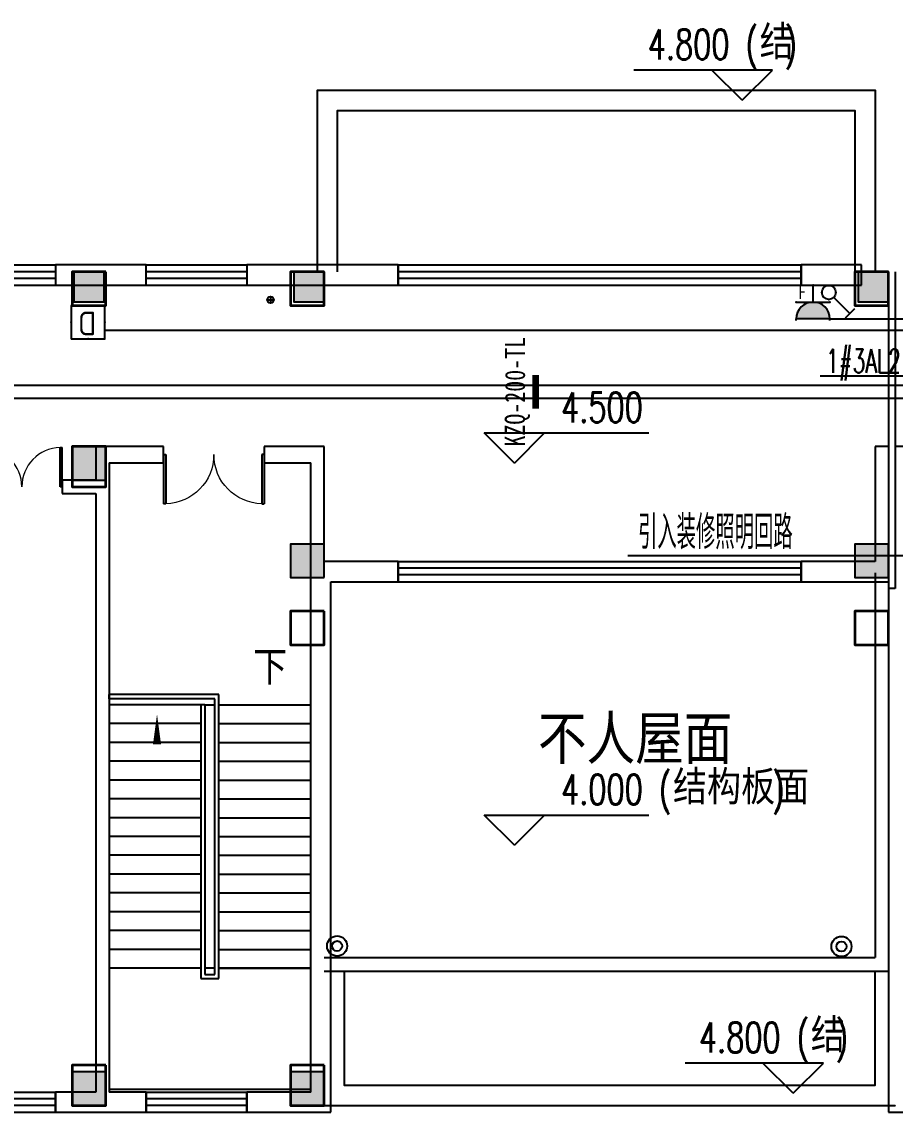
# Model space of a CAD drawing. Extents: x 0 to 302064749, y -59725395 to 1524223.
# Drawn here: x 2100608 to 2113608, y 1289830 to 1306047 of the extents above; entities that cross this region are included whole.
import ezdxf
from ezdxf.enums import TextEntityAlignment as Align

# ---------------------------------------------------------------- set-up
doc = ezdxf.new("R2010")
doc.units = 0
doc.header["$LTSCALE"] = 1000
for name, color, linetype in [('0-底图', 7, 'Continuous'), ('A-ANNO-IDEN-LEVL', 3, 'Continuous'), ('A-ANNO-TXT', 7, 'Continuous'), ('CABLETRAY', 4, 'Continuous'), ('COLU', 7, 'Continuous'), ('COLU_HATCH', 251, 'Continuous'), ('DIM-照明', 3, 'Continuous'), ('DIM_ELEV', 3, 'Continuous'), ('DIM_SYMB', 3, 'Continuous'), ('DOOR_FIRE', 4, 'Continuous'), ('EQUIP-插座', 3, 'Continuous'), ('EQUIP-消防', 3, 'Continuous'), ('EQUIP-照明', 3, 'Continuous'), ('PUB_TEXT', 7, 'Continuous'), ('STAIR', 2, 'Continuous'), ('TEXT', 7, 'Continuous'), ('WALL', 2, 'Continuous'), ('WINDOW', 4, 'Continuous'), ('WIRE-照明', 6, 'Continuous'), ('抗震支吊架', 2, 'Continuous'), ('排水', 153, 'Continuous'), ('构造做法', 140, 'Continuous'), ('看线', 30, 'Continuous')]:
    doc.layers.add(name, color=color, linetype=linetype)
doc.layers.add('砼柱', color=2, linetype='Continuous', lineweight=35)
doc.styles.add('_TCH_DIM', font='SIMPLEX', dxfattribs={"width": 0.8, "height": 5, "bigfont": 'HZTXT'})
doc.styles.add('_TEL_DIM', font='simplex.shx', dxfattribs={"width": 0.8, "height": 3.5, "bigfont": 'gbcbig.shx'})
doc.styles.add('kzcad', font='', dxfattribs={"width": 0.8})
doc.styles.get("Standard").update_dxf_attribs({"font": 'geniso.shx', "bigfont": 'hztxt.shx'})
doc.styles.get('kzcad').set_extended_font_data('SimSun')

# ---------------------------------------------------------------- blocks, each defined once
blk = doc.blocks.new('$equip$00001764')
for p, q in [((-0.5, 1.05), (-0.5, 1)), ((-0.5, 1), (0.5, 1)), ((0.5, 1.05), (0.5, 1)), ((0.5, 0.5), (-0.5, 0.5)), ((0, 0.5), (0, 0))]:
    blk.add_line(p, q)
blk.add_arc((0, 1), 0.5, 180, 0)
for p in [(-0.5, 0.5), (0.5, 0.5), (0, 0)]:
    blk.add_point(p)
for points in [[(0.433, 0.75), (-0.433, 0.75), (0.5, 1), (-0.5, 1)], [(0.25, 0.567), (-0.25, 0.567), (0.433, 0.75), (-0.433, 0.75)], [(0, 0.5), (0, 0.5), (0.25, 0.567), (-0.25, 0.567)]]:
    blk.add_solid(points)
at = {"color": 7, "style": '_TEL_DIM'}
blk.add_attdef('$TEXT$', text='', height=0.4, dxfattribs=at).set_placement((0.303, 0.211), align=Align.MIDDLE_CENTER)
at = {"color": 7, "style": '_TEL_DIM', "flags": 1}
blk.add_attdef('A', text='', height=0.00002, dxfattribs=at).set_placement((0, 0), align=Align.MIDDLE_CENTER)
blk = doc.blocks.new('$equip$00002327')
for p, q in [((0.484, 0.975), (0.766, 0.692)), ((0.147, 0.356), (0.625, 0.833))]:
    blk.add_line(p, q)
blk.add_circle((0, 0.208), 0.208)
for p in [(0, 0.417), (-0.208, 0.208), (0, 0), (0.208, 0.208)]:
    blk.add_point(p)
at = {"color": 7, "flags": 1}
blk.add_attdef('A', text='', height=0.00002, dxfattribs=at).set_placement((0, 0), align=Align.MIDDLE_CENTER)
blk = doc.blocks.new('$equip$00002755')
for p, q in [((0.5, 0.5), (-0.5, 0.5)), ((-0.5, 0.5), (-0.5, -0.5)), ((0.5, -0.5), (0.5, 0.5)), ((-0.5, -0.5), (0.5, -0.5))]:
    blk.add_line(p, q)
at = {"const_width": 0.04}
blk.add_lwpolyline([(-0.5, 0.5), (0.5, 0.5), (0.5, -0.5), (-0.5, -0.5), (-0.5, 0.5), (0.5, 0.5)], dxfattribs=at)
for p in [(0, 0.5), (-0.5, 0), (0.5, 0), (-0.027, -0.5)]:
    blk.add_point(p)
at = {"color": 7}
blk.add_attdef('$TEXT$', text='', height=0.4, dxfattribs=at).set_placement((0.026, -0.008), align=Align.MIDDLE_CENTER)
at = {"color": 7, "flags": 1}
for tag, height, p in [('A', 0.00002, (0, 0)), ('B', 0.4, (0.755, -0.254))]:
    blk.add_attdef(tag, text='', height=height, dxfattribs=at).set_placement(p, align=Align.MIDDLE_CENTER)
blk = doc.blocks.new('ng')
at = {"layer": '排水'}
for p, q in [((345991, 781358), (346091, 781358)), ((346041, 781408), (346041, 781308))]:
    blk.add_line(p, q, dxfattribs=at)
blk.add_circle((346041, 781358), 50, dxfattribs=at)
blk = doc.blocks.new('np')
at = {"layer": '排水'}
for radius in [150, 75]:
    blk.add_circle((345955, 781714), radius, dxfattribs=at)
blk = doc.blocks.new('222222')
at = {"layer": 'COLU_HATCH'}
h = blk.add_hatch(color=256, dxfattribs=at)
h.dxf.hatch_style = 1
h.paths.add_polyline_path([(1285317, 1040141), (1285317, 1040591), (1284867, 1040591), (1284867, 1040141)])
h = blk.add_hatch(color=256, dxfattribs=at)
h.dxf.hatch_style = 1
h.paths.add_polyline_path([(1288592, 1040141), (1288592, 1040591), (1288142, 1040591), (1288142, 1040141)])
h = blk.add_hatch(color=256, dxfattribs=at)
h.dxf.hatch_style = 1
h.paths.add_polyline_path([(1296992, 1040141), (1296992, 1040591), (1296542, 1040591), (1296542, 1040141)])
h = blk.add_hatch(color=256, dxfattribs=at)
h.dxf.hatch_style = 1
h.paths.add_polyline_path([(1285342, 1037491), (1285342, 1037991), (1284842, 1037991), (1284842, 1037491)])
h = blk.add_hatch(color=256, dxfattribs=at)
h.dxf.hatch_style = 1
h.paths.add_polyline_path([(1288592, 1036041), (1288592, 1036541), (1288092, 1036541), (1288092, 1036041)])
h = blk.add_hatch(color=256, dxfattribs=at)
h.dxf.hatch_style = 1
h.paths.add_polyline_path([(1296992, 1036041), (1296992, 1036541), (1296492, 1036541), (1296492, 1036041)])
h = blk.add_hatch(color=256, dxfattribs=at)
h.dxf.hatch_style = 1
h.paths.add_polyline_path([(1285342, 1028191), (1285342, 1028691), (1284842, 1028691), (1284842, 1028191)])
h = blk.add_hatch(color=256, dxfattribs=at)
h.dxf.hatch_style = 1
h.paths.add_polyline_path([(1288592, 1028191), (1288592, 1028691), (1288092, 1028691), (1288092, 1028191)])
at = {"layer": 'COLU'}
for points in [[(1285317, 1040141), (1285317, 1040591), (1284867, 1040591), (1284867, 1040141)], [(1288592, 1040141), (1288592, 1040591), (1288142, 1040591), (1288142, 1040141)], [(1296992, 1040141), (1296992, 1040591), (1296542, 1040591), (1296542, 1040141)], [(1285342, 1037491), (1285342, 1037991), (1284842, 1037991), (1284842, 1037491)], [(1288592, 1036041), (1288592, 1036541), (1288092, 1036541), (1288092, 1036041)], [(1296992, 1036041), (1296992, 1036541), (1296492, 1036541), (1296492, 1036041)], [(1285342, 1028191), (1285342, 1028691), (1284842, 1028691), (1284842, 1028191)], [(1288592, 1028191), (1288592, 1028691), (1288092, 1028691), (1288092, 1028191)]]:
    blk.add_lwpolyline(points, close=True, dxfattribs=at)
blk = doc.blocks.new('sad')
at = {"layer": '砼柱', "lineweight": 35}
for points in [[(2863458, 517356), (2862958, 517356), (2862958, 516856), (2863458, 516856)], [(2866708, 517356), (2866208, 517356), (2866208, 516856), (2866708, 516856)], [(2875108, 517356), (2874608, 517356), (2874608, 516856), (2875108, 516856)], [(2863458, 514756), (2862958, 514756), (2862958, 514156), (2863458, 514156)], [(2866708, 512306), (2866208, 512306), (2866208, 511806), (2866708, 511806)], [(2875108, 512306), (2874608, 512306), (2874608, 511806), (2875108, 511806)], [(2863458, 505556), (2862958, 505556), (2862958, 504956), (2863458, 504956)], [(2866708, 505556), (2866208, 505556), (2866208, 504956), (2866708, 504956)]]:
    blk.add_lwpolyline(points, close=True, dxfattribs=at)
blk = doc.blocks.new('A$C70683537')
at = {"layer": 'TEXT'}
blk.add_blockref('sad', (-2821208, -503056), dxfattribs=at)
blk = doc.blocks.new('$WINLIB2D$00000001')
at = {"color": 0}
for points in [[(-0.5, 0.5), (-0.5, -0.5)], [(-0.5, 0.5), (0.5, 0.5)], [(0.5, -0.5), (0.5, 0.5)], [(0.5, 0.1667), (-0.5, 0.1667)], [(0.5, -0.1667), (-0.5, -0.1667)], [(-0.5, -0.5), (0.5, -0.5)]]:
    blk.add_lwpolyline(points, dxfattribs=at)
blk = doc.blocks.new('$DorLib2D$00000002')
for p, q in [((-0.5, 0), (-0.5, 0.4875)), ((-0.475, 0.4875), (-0.5, 0.4875)), ((-0.475, 0), (-0.475, 0.4875)), ((0.475, 0), (0.475, 0.4875)), ((0.475, 0.4875), (0.5, 0.4875)), ((0.5, 0), (0.5, 0.4875)), ((-0.5, 0), (-0.475, 0)), ((0.5, 0), (0.475, 0))]:
    blk.add_line(p, q)
at = {"lineweight": 13}
for centre, start, end in [((-0.4875, 0), 0, 88.53072), ((0.4875, 0), 91.46928, 180)]:
    blk.add_arc(centre, 0.4875, start, end, dxfattribs=at)
blk = doc.blocks.new('jgfjh')
at = {"layer": 'A-ANNO-IDEN-LEVL'}
for p, q in [((1114382.2, -173593.4), (1112322.2, -173593.4)), ((1113932.2, -174043.4), (1113482.2, -173593.4)), ((1113932.2, -174043.4), (1114382.2, -173593.4)), ((1115143, -188362.9), (1113083, -188362.9)), ((1114693, -188812.9), (1114243, -188362.9)), ((1114693, -188812.9), (1115143, -188362.9))]:
    blk.add_line(p, q, dxfattribs=at)
at = {"layer": 'DIM_ELEV'}
for p, q in [((1110542.8, -179441.9), (1110092.8, -178991.9)), ((1110092.8, -178991.9), (1112543.8, -178991.9)), ((1110542.8, -179441.9), (1110992.8, -178991.9)), ((1110542.8, -185123.9), (1110092.8, -184673.9)), ((1110092.8, -184673.9), (1112543.8, -184673.9)), ((1110542.8, -185123.9), (1110992.8, -184673.9))]:
    blk.add_line(p, q, dxfattribs=at)
at = {"layer": 'DIM_SYMB'}
blk.add_lwpolyline([(1106798.8, -182893.4, 0, 0, 0), (1106798.8, -187853.4, 0, 0, 0), (1105223.8, -187853.4, 0, 0, 0), (1105223.8, -183173.4, 0, 120, 0), (1105223.8, -183623.4, 0, 0, 0)], format="xyseb", dxfattribs=at)
at = {"layer": 'STAIR'}
for p, q in [((1106146.3, -182883.4), (1104511.3, -182883.4)), ((1104511.3, -182943.4), (1104511.3, -182883.4)), ((1106146.3, -187103.4), (1106146.3, -182883.4)), ((1106086.3, -182943.4), (1104511.3, -182943.4)), ((1104511.3, -183033.4), (1104511.3, -186953.4)), ((1105876.3, -183033.4), (1104511.3, -183033.4)), ((1105936.3, -183033.4), (1105876.3, -183033.4)), ((1105876.3, -183033.4), (1105876.3, -187103.4)), ((1105936.3, -183033.4), (1105876.3, -183033.4)), ((1105936.3, -183033.4), (1105936.3, -186953.4)), ((1105936.3, -183033.4), (1105936.3, -187043.4)), ((1105936.3, -183033.4), (1106086.3, -183033.4)), ((1106086.3, -187043.4), (1106086.3, -182943.4)), ((1106086.3, -186953.4), (1106086.3, -183033.4)), ((1106146.3, -183033.4), (1107511.3, -183033.4)), ((1107511.3, -186953.4), (1107511.3, -183033.4)), ((1105876.3, -183313.4), (1104511.3, -183313.4)), ((1106146.3, -183313.4), (1107511.3, -183313.4)), ((1105876.3, -183593.4), (1104511.3, -183593.4)), ((1106146.3, -183593.4), (1107511.3, -183593.4)), ((1105876.3, -183873.4), (1104511.3, -183873.4)), ((1106146.3, -183873.4), (1107511.3, -183873.4)), ((1105876.3, -184153.4), (1104511.3, -184153.4)), ((1106146.3, -184153.4), (1107511.3, -184153.4)), ((1105876.3, -184433.4), (1104511.3, -184433.4)), ((1106146.3, -184433.4), (1107511.3, -184433.4)), ((1105876.3, -184713.4), (1104511.3, -184713.4)), ((1106146.3, -184713.4), (1107511.3, -184713.4)), ((1105876.3, -184993.4), (1104511.3, -184993.4)), ((1106146.3, -184993.4), (1107511.3, -184993.4)), ((1105876.3, -185273.4), (1104511.3, -185273.4)), ((1106146.3, -185273.4), (1107511.3, -185273.4)), ((1105876.3, -185553.4), (1104511.3, -185553.4)), ((1106146.3, -185553.4), (1107511.3, -185553.4)), ((1105876.3, -185833.4), (1104511.3, -185833.4)), ((1106146.3, -185833.4), (1107511.3, -185833.4)), ((1105876.3, -186113.4), (1104511.3, -186113.4)), ((1106146.3, -186113.4), (1107511.3, -186113.4)), ((1105876.3, -186393.4), (1104511.3, -186393.4)), ((1106146.3, -186393.4), (1107511.3, -186393.4)), ((1105876.3, -186673.4), (1104511.3, -186673.4)), ((1106146.3, -186673.4), (1107511.3, -186673.4)), ((1105876.3, -186953.4), (1104511.3, -186953.4)), ((1104511.3, -186953.4), (1104511.3, -188753.4)), ((1105876.3, -186953.4), (1104511.3, -186953.4)), ((1106086.3, -186953.4), (1105936.3, -186953.4)), ((1106146.3, -186953.4), (1107511.3, -186953.4)), ((1107511.3, -186953.4), (1106146.3, -186953.4)), ((1107511.3, -188753.4), (1107511.3, -186953.4)), ((1105876.3, -187103.4), (1106146.3, -187103.4)), ((1105936.3, -187043.4), (1106086.3, -187043.4)), ((1104511.3, -188753.4), (1107511.3, -188753.4))]:
    blk.add_line(p, q, dxfattribs=at)
at = {"layer": 'WALL'}
for p, q in [((1105061.3, -176493.4), (1103711.3, -176493.4)), ((1103711.3, -176493.4), (1103711.3, -176793.4)), ((1105061.3, -176793.4), (1105061.3, -176493.4)), ((1108811.3, -176493.4), (1106561.3, -176493.4)), ((1106561.3, -176493.4), (1106561.3, -176793.4)), ((1108811.3, -176793.4), (1108811.3, -176493.4)), ((1115711.3, -176493.4), (1114811.3, -176493.4)), ((1114811.3, -176493.4), (1114811.3, -176793.4)), ((1115711.3, -176793.4), (1115711.3, -176493.4)), ((1103711.3, -176793.4), (1105061.3, -176793.4)), ((1106561.3, -176793.4), (1108811.3, -176793.4)), ((1114811.3, -176793.4), (1115711.3, -176793.4)), ((1104311.3, -179193.4), (1104311.3, -179693.4)), ((1105319.9, -179193.4), (1104311.3, -179193.4)), ((1105319.9, -179433.4), (1105319.9, -179193.4)), ((1107711.3, -179193.4), (1106819.9, -179193.4)), ((1106819.9, -179193.4), (1106819.9, -179433.4)), ((1107711.3, -180903.4), (1107711.3, -179193.4)), ((1115911.3, -179193.4), (1115911.3, -180903.4)), ((1116111.3, -179193.4), (1115911.3, -179193.4)), ((1116111.3, -179193.4), (1116111.3, -181203.4)), ((1117561.3, -179193.4), (1116211.3, -179193.4)), ((1116211.3, -179193.4), (1116211.3, -181303.4)), ((1104511.3, -179433.4), (1104511.3, -179793.4)), ((1104511.3, -179433.4), (1105319.9, -179433.4)), ((1106819.9, -179433.4), (1107511.3, -179433.4)), ((1107511.3, -181003.4), (1107511.3, -179433.4)), ((1104311.3, -179693.4), (1103811.3, -179693.4)), ((1103811.3, -179693.4), (1103811.3, -179893.4)), ((1104511.3, -179793.4), (1104511.3, -188793.4)), ((1103811.3, -179893.4), (1104311.3, -179893.4)), ((1104311.3, -179893.4), (1104311.3, -188793.4)), ((1108811.3, -180903.4), (1107711.3, -180903.4)), ((1108811.3, -181203.4), (1108811.3, -180903.4)), ((1115911.3, -180903.4), (1114811.3, -180903.4)), ((1114811.3, -180903.4), (1114811.3, -181203.4)), ((1107511.3, -188793.4), (1107511.3, -181003.4)), ((1107811.3, -189093.4), (1107811.3, -181203.4)), ((1107811.3, -181203.4), (1108811.3, -181203.4)), ((1114811.3, -181203.4), (1116111.3, -181203.4)), ((1116211.3, -181303.4), (1116111.3, -181303.4)), ((1116111.3, -181303.4), (1116111.3, -182893.4)), ((1116111.3, -182893.4), (1116111.3, -189093.4)), ((1104311.3, -188793.4), (1103711.3, -188793.4)), ((1103711.3, -188793.4), (1103711.3, -189093.4)), ((1105061.3, -188793.4), (1104511.3, -188793.4)), ((1105061.3, -189093.4), (1105061.3, -188793.4)), ((1107511.3, -188793.4), (1106561.3, -188793.4)), ((1106561.3, -188793.4), (1106561.3, -189093.4)), ((1103711.3, -189093.4), (1104411.3, -189093.4)), ((1104411.3, -189093.4), (1105061.3, -189093.4)), ((1106561.3, -189093.4), (1107811.3, -189093.4)), ((1116111.3, -189093.4), (1117861.3, -189093.4))]:
    blk.add_line(p, q, dxfattribs=at)
at = {"layer": '构造做法'}
for points in [[(1107611.3, -176593.4), (1107611.3, -173893.4), (1115910.9, -173893.4), (1115910.9, -176593.4)], [(1107911.3, -176593.4), (1107911.3, -174193.4), (1115610.9, -174193.4), (1115610.9, -176593.4)], [(1108011.3, -186994.8), (1108011.3, -188693.4), (1115911.3, -188693.4), (1115911.3, -186994.8)], [(1107711.3, -188993.4), (1107711.3, -188993.4), (1116211.3, -188993.4), (1116211.3, -188993.4)]]:
    blk.add_lwpolyline(points, dxfattribs=at)
at = {"layer": '看线', "linetype": 'Continuous'}
for p, q in [((1116111.3, -176593.4), (1116111.3, -179193.4)), ((1116211.3, -176593.4), (1116211.3, -179193.4)), ((1115911.3, -181073.4), (1115911.3, -186794.8)), ((1116111.3, -181073.4), (1116111.3, -186994.8)), ((1107711.3, -186794.8), (1115911.3, -186794.8)), ((1107711.3, -186994.8), (1116111.3, -186994.8))]:
    blk.add_line(p, q, dxfattribs=at)
for name, p in [('222222', (-180880.7, -1217184.4)), ('A$C70683537', (1062211.3, -190893.4))]:
    blk.add_blockref(name, p)
at = {"layer": 'DOOR_FIRE', "xscale": 1500, "yscale": -1500, "zscale": 240, "rotation": 1.6377196143037e-08}
blk.add_blockref('$DorLib2D$00000002', (1106069.9, -179313.4), dxfattribs=at)
at = {"layer": 'WINDOW'}
for name, p, xscale, yscale, zscale, rotation in [('$WINLIB2D$00000001', (1103261.3, -176643.4), 900, -300, 300, 1.642854430531262e-08), ('$WINLIB2D$00000001', (1105811.3, -176643.4), 1500, -300, 300, 1.642854430531262e-08), ('$WINLIB2D$00000001', (1111811.3, -176643.4), 6000, 300, 300, 1.642854430531262e-08), ('$DorLib2D$00000002', (1103211.3, -179793.4), -1200, -1200, 200, 179.9999999822141), ('$WINLIB2D$00000001', (1111811.3, -181053.4), 6000.000000216765, 300, 300, 1.63766998512822e-08), ('$WINLIB2D$00000001', (1103261.3, -188943.4), 900, 300, 300, 1.58119424766905e-08), ('$WINLIB2D$00000001', (1105811.3, -188943.4), 1500, 300, 300, 1.581127928531271e-08)]:
    blk.add_blockref(name, p, dxfattribs=dict(at, xscale=xscale, yscale=yscale, zscale=zscale, rotation=rotation))
at = {"layer": '排水'}
for name, p in [('ng', (760872.6, -958368.6)), ('np', (761948.9, -968336.3)), ('np', (769455.5, -968342.9))]:
    blk.add_blockref(name, p, dxfattribs=at)
at = {"layer": 'A-ANNO-TXT', "style": '_TCH_DIM', "width": 0.705882}
for s, height, p in [('4.800', 446.25, (1112529.2, -173435.9)), ('(', 446.2, (1113984.2, -173435.9)), (')', 446.2, (1114562.8, -173435.9)), ('4.800', 446.25, (1113290, -188205.4)), ('(', 446.2, (1114745, -188205.4)), (')', 446.2, (1115323.6, -188205.4))]:
    blk.add_text(s, height=height, dxfattribs=at).set_placement(p)
at = {"layer": 'A-ANNO-TXT', "style": '_TCH_DIM'}
for p in [(1114194.2, -173435.9), (1114955, -188205.4)]:
    blk.add_text('结', height=506.4, dxfattribs=at).set_placement(p)
at = {"layer": 'PUB_TEXT', "style": '_TCH_DIM', "width": 0.705882}
for s, height, p in [('4.500', 446.25, (1111238.8, -178834.4)), ('(', 446.2, (1112693.8, -184516.4)), (')', 446.2, (1114378.2, -184516.4)), ('4.000', 446.25, (1111238.8, -184516.4))]:
    blk.add_text(s, height=height, dxfattribs=at).set_placement(p)
at = {"layer": 'PUB_TEXT', "style": '_TCH_DIM'}
for s, height, p in [('下', 506.4, (1106656.4, -182735.9)), ('结构板面', 506.38, (1112903.8, -184516.4))]:
    blk.add_text(s, height=height, dxfattribs=at).set_placement(p)
at = {"layer": 'PUB_TEXT'}
blk.add_text('不人屋面', height=723.4, dxfattribs=at).set_placement((1110893.5, -183917.3))

msp = doc.modelspace()

# ---------------------------------------------------------------- linework, layer by layer
at = {"layer": 'CABLETRAY'}
for p, q in [((2087334, 1300645), (2139560, 1300645)), ((2139560, 1300445), (2087334, 1300445))]:
    msp.add_line(p, q, dxfattribs=at)
at = {"layer": 'DIM-照明'}
for p, q in [((2112469, 1298106), (2109629, 1298106)), ((2119922, 1298106), (2112469, 1298106))]:
    msp.add_line(p, q, dxfattribs=at)
msp.add_lwpolyline([(2114476, 1300778), (2112492, 1300778)], dxfattribs=at)
at = {"layer": 'WIRE-照明'}
for p, q in [((2112636, 1301630), (2112763, 1301630)), ((2112763, 1301630), (2114408, 1301630)), ((2101844, 1301459), (2112273, 1301459)), ((2112273, 1301459), (2114546, 1301459))]:
    msp.add_line(p, q, dxfattribs=at)
at = {"layer": '抗震支吊架', "color": 2, "const_width": 100}
msp.add_lwpolyline([(2108258, 1300295), (2108258, 1300795)], dxfattribs=at)

# ---------------------------------------------------------------- block references
at = {"layer": '0-底图'}
msp.add_blockref('jgfjh', (997397, 1478924), dxfattribs=at)
at = {"layer": 'EQUIP-插座'}
ref = msp.add_blockref('$equip$00001764', (2112386, 1302130), dxfattribs=dict(at, xscale=500, yscale=500, zscale=500, rotation=180))
ref.add_attrib('$TEXT$', 'F', dxfattribs={"layer": '0', "color": 7, "height": 200, "style": '_TEL_DIM'}).set_placement((2112234, 1302025), align=Align.MIDDLE_CENTER)
at = {"layer": 'EQUIP-消防', "ltscale": 5}
ref = msp.add_blockref('$equip$00002755', (2101594, 1301580), dxfattribs=dict(at, xscale=500, yscale=500, zscale=500, rotation=180))
ref.add_attrib('$TEXT$', 'D', dxfattribs={"layer": '0', "color": 7, "height": 350, "rotation": 180}).set_placement((2101581, 1301561), align=Align.MIDDLE_CENTER)
at = {"layer": 'EQUIP-照明', "xscale": 500, "yscale": 500, "zscale": 500, "rotation": 270}
msp.add_blockref('$equip$00002327', (2112517, 1302023), dxfattribs=at)

# ---------------------------------------------------------------- texts
at = {"layer": 'DIM-照明', "color": 7, "style": '_TEL_DIM'}
for s, height, width, p in [('1#3AL2-1/c5', 350, 0.64, (2112579, 1300828)), ('引入装修照明回路', 500, 0.8, (2109779, 1298206))]:
    msp.add_text(s, height=height, dxfattribs=dict(at, width=width)).set_placement(p)
at = {"layer": '抗震支吊架', "color": 2, "style": 'kzcad', "width": 0.8}
msp.add_text('KZQ-200-TL', height=300, rotation=89.8854, dxfattribs=at).set_placement((2108098, 1300545), align=Align.CENTER)

doc.saveas('drawing.dxf')
